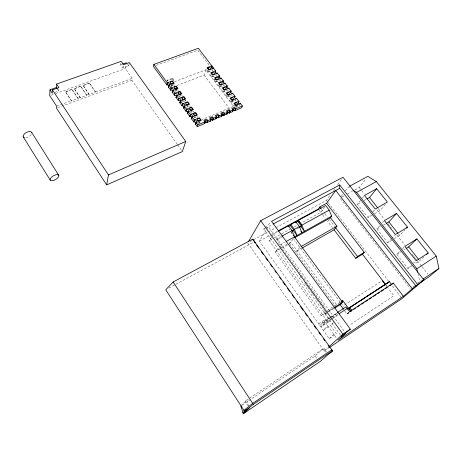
<?xml version="1.0" encoding="UTF-8"?>
<svg xmlns="http://www.w3.org/2000/svg" width="462" height="462" viewBox="0 0 462 462"><rect width="100%" height="100%" fill="white"/><g stroke="black" fill="none" stroke-linecap="round" stroke-linejoin="round"><path stroke-width="0.35" stroke-dasharray="2.31 1.73" d="M54.839 92.394L58.68 91.026L58.801 88.958M65.494 91.898L72.032 89.328L78.026 98.527L71.506 100.93L65.494 91.898L72.032 89.328M71.506 100.93L65.512 91.672M74.278 88.739L80.735 86.198L86.735 95.328L80.296 97.696L74.278 88.739L80.735 86.198M80.296 97.696L74.295 88.513M83.108 85.562L89.484 83.056L95.49 92.105L89.131 94.444L83.108 85.562L89.484 83.056M89.131 94.444L83.131 85.337M129.21 63.259L128.719 66.002L122.95 68.058L120.622 64.772L121.188 61.336M122.95 68.058L123.418 65.321M177.396 144.49L131.918 80.336L132.294 78.361L125.358 68.59L126.27 63.381M167.094 80.203L166.874 81.058L172.245 79.019L172.47 78.165L167.094 80.203L167.902 81.312M171.385 86.527L171.743 85.21M185.493 99.63L185.112 100.883L182.554 101.911M176.986 85.551L204.106 75.069L205.804 69.808L233.454 106.329L202.079 119.554M206.341 69.606L208.148 71.985L208.57 70.709M210.118 74.584L211.931 76.987L212.364 75.716M219.398 79.886A1.328 0.999 20.9 0 0 220.362 79.868L220.547 80.111L215.742 82.011L213.912 79.597L214.351 78.338M199.035 123.51L199.468 122.257M215.742 82.011L216.181 80.752M217.735 84.638L219.571 87.064L220.022 85.817M229.325 99.948L231.196 102.42L231.676 101.19M333.466 322.638L330.463 325.537L336.48 333.876L329.296 338.658L259.401 241.072L266.401 229.654M266.77 229.054L268.243 226.651L344.889 332.138M331.901 318.428L325.404 322.643L320.98 326.929L328.118 322.285L269.202 240.644L271.523 237.006M271.91 236.4L273.458 233.98L277.829 231.595M281.323 236.492L277.009 238.871L276.137 240.2L281.676 237.145M334.996 306.883L321.154 315.748L275.127 251.871L276.178 250.312L281.046 247.586M281.797 248.129L289.674 243.711L292.937 239.045M276.016 227.668L326.484 200.381L330.619 194.594M333.512 190.546L335.164 188.23M337.647 184.76L341.776 178.973M324.567 207.097L320.772 212.358L301.276 223.048M296.05 252.431L300.97 245.715M341.204 196.396L342.862 194.173M345.339 190.829L348.233 186.937L350.623 188.496M328.863 219.924L327.702 221.46L332.369 227.599M354.903 189.922L359.257 187.549L365.725 179.146M372.158 215.153L367.971 217.573L357.507 204.233L360.562 200.393M362.312 198.198L363.623 196.552M367.971 217.573L370.691 214.362M372.961 211.688L374.78 209.552M374.555 213.767L379.943 210.66L385.522 204.204M391.834 240.13L387.658 242.677L376.911 228.973L380.197 225.317M382.542 222.701L383.945 221.136M387.658 242.677L391.071 239.125M391.557 238.617L394.97 235.06M321.154 315.748L324.798 311.994L333.911 306.173M394.213 238.669L399.578 235.389L405.047 229.758M329.556 317.579L324.237 321.015L319.825 325.323L326.969 320.692L328.956 318.716L325.548 313.998L326.559 312.965M340.482 335.1L263.785 229.042L264.755 228.078M265.234 227.593L271.044 221.777M240.8 406.046L246.789 400.08L323.954 348.279L326.432 351.773M412.012 265.748L407.865 268.439L396.818 254.354L399.832 251.38M402.35 248.908L404.36 246.922M328.118 322.285L331.629 319.225M324.237 321.015L327.691 325.941L323.325 330.209L330.463 325.537M344.704 310.926L347.02 314.073L349.59 311.631M329.296 338.658L333.83 334.459M407.865 268.439L410.995 265.558M413.606 263.161L415.171 261.723M241.99 405.238L314.818 356.237L322.424 349.307L326.097 352.252M423.966 256.878L419.71 260.753L414.379 264.212M247.626 243.012L324.209 351.005L328.488 347.153M412.814 287.243L414.402 285.88M417.573 283.16L422.014 279.787M324.209 351.005L328.996 347.776M350.929 324.255L393.855 295.726L388.276 288.438M348.134 313.011L348.55 312.745M347.378 313.733L350.675 311.579M347.02 314.073L349.763 312.277M332.49 318.047L338.392 314.212M318.676 323.723L325.82 319.103M330.145 317.198L336.642 312.993M344.444 304.955L381.67 280.971M332.213 318.849L338.634 314.714M327.904 311.59L333.76 307.842M325.548 313.998L327.974 312.439M328.58 312.052L334.038 308.552M331.052 317.25L322.164 323.094L323.325 324.705L330.457 319.975L329.296 318.376L328.956 318.716L330.711 317.59M331.635 316.874L337.479 313.126M331.294 317.215L337.133 313.473M334.517 305.78L339.374 302.674M338.958 303.101L341.158 301.692M396.818 254.354L400.976 251.738M403.95 249.873L405.139 249.128M376.911 228.973L380.497 226.848M383.483 225.081L385.874 223.66M297.182 250.889L301.559 248.389M275.127 251.871L281.191 248.469M357.507 204.233L361.111 202.217M364.108 200.537L366.51 199.197M281.653 247.245L288.34 243.503M288.946 243.162L290.771 242.14L336.931 305.145M280.307 244.762L285.227 242.019M296.575 228.933L298.44 227.91L299.226 228.967M269.202 240.644L273.602 238.225M274.232 237.884L281.15 234.09M281.78 233.743L289.957 229.256M294.358 226.842L296.875 225.462M259.401 241.072L271.431 234.534M272.066 234.194L277.76 231.098M341.834 197.049L344.323 195.692M347.436 193.994L352.414 191.28M168.913 288.08L175.237 284.656M175.866 284.309L253.638 242.192M250.15 241.649L267.81 232.097M268.445 231.757L275.381 228.009M263.785 229.042L264.899 228.447M265.459 228.147L272.661 224.284M198.117 123.25L200.681 122.164M235.718 107.34L239.922 105.561L239.732 105.319M194.19 117.862L196.754 116.794M231.196 102.42L236.001 100.41L235.811 100.167A1.34 1.028 22.5 0 1 235.51 100.248M190.286 112.514L192.85 111.457M186.411 107.196L188.97 106.156M219.571 87.064L224.376 85.141L224.191 84.898A1.334 1.005 21.3 0 1 223.562 84.979M178.719 96.656L181.283 95.64M213.912 79.597L215.113 79.129M174.913 91.436L177.472 90.436M211.931 76.987L216.742 75.11L216.562 74.867A1.322 0.993 20.5 0 1 215.927 74.948M171.125 86.244L173.689 85.256M208.148 71.985L212.959 70.137L212.774 69.895A1.322 0.988 20.2 0 1 211.81 69.906M174.451 81.803L205.804 69.808M57.854 107.669L131.918 80.336M56.612 106.185L71.523 100.704M78.049 98.308L80.319 97.47M86.758 95.103L89.154 94.225M95.513 91.886L132.294 78.361M156.098 65.413L197.8 50.219L209.858 66.066M51.091 95.207L55.14 93.751M55.815 93.515L125.358 68.59M120.622 64.772L121.904 64.322M314.818 356.237L317.879 358.703M378.205 208.466L379.943 210.66M398.238 233.703L399.578 235.389M359.257 187.549L361.053 189.813M361.498 190.379L364.189 193.774M376.744 209.609L384.367 219.231M387.953 223.752L391.539 228.28M396.916 235.066L404.983 245.247M412.162 254.302L413.502 255.994M413.952 256.56L415.298 258.258M415.748 258.824L417.088 260.522M417.538 261.088L421.575 266.181M422.02 266.747L427.852 274.099M386.238 285.308L387.012 286.29M340.407 198.637L410.256 288.49M326.484 200.381L327.801 202.096M328.239 202.668L388.386 280.89M392.342 286.024L401.559 298.019M385.695 285.071L386.555 286.197M321.442 209.171L324.457 213.126M324.89 213.698L327.506 217.123M329.25 219.41L335.233 227.258M228.043 89.957L228.228 90.2L223.423 92.152L221.575 89.715M319.109 210.17L322.072 214.062M322.505 214.634L325.104 218.047M225.439 94.814L227.298 97.268L232.103 95.293L231.918 95.045A1.34 1.016 22.1 0 1 231.618 95.126M233.235 105.111L233.991 106.104M204.106 75.069L229.273 108.466M293.295 238.531L340.298 302.448M291.1 231.953L292.279 233.558M290.904 232.063L292.873 234.736M341.17 303.245L344.017 307.12M172.47 78.165L174.087 80.371L173.862 81.225L172.245 79.019M173.724 84.315L174.578 85.482M177.558 89.553L178.407 90.714M181.387 94.785L182.236 95.952M185.216 100.023L186.071 101.184M189.472 105.838L190.327 106.999M193.307 111.076L194.155 112.237M197.135 116.309L197.99 117.469M289.674 243.711L335.597 306.497M280.116 245.686L325.363 308.09M300.052 276.363L301.311 278.107M304.677 282.756L305.942 284.5M306.364 285.077L307.623 286.821M308.044 287.404L310.568 290.887M310.99 291.47L312.254 293.214M312.67 293.792L315.2 297.28M315.621 297.857L316.88 299.601M317.302 300.184L321.512 305.994M321.927 306.572L323.192 308.316M323.614 308.899L325.294 311.221M324.798 311.994L325.953 313.582M327.691 325.941L337.572 339.662M127.552 64.368L128.719 66.002M177.818 145.08L181.988 150.964M89.461 83.275L95.49 92.105M80.711 86.423L86.735 95.328M72.014 89.553L78.026 98.527M57.144 88.692L58.68 91.026M248.077 405.832L245.068 401.23L246.789 400.08L248.827 406.982M277.009 238.871L279.695 245.103M417.96 273.666L419.687 281.341M191.661 111.44A1.386 1.086 19 0 1 190.523 111.908M180.22 95.363A1.374 1.063 17.8 0 1 178.609 95.998M199.289 122.372A1.392 1.103 19.8 0 1 197.996 122.569M195.565 116.776A1.392 1.091 19.4 0 1 195.097 117.152M194.773 117.238A1.392 1.091 19.4 0 1 194.427 117.25M176.409 90.154A1.374 1.057 17.4 0 1 175.156 90.847M184.049 100.6A1.38 1.068 18.2 0 1 182.444 101.247M172.626 84.979A1.369 1.051 17.1 0 1 171.021 85.597M187.584 106.347A1.386 1.08 18.6 0 1 186.995 106.583M236.85 106.15A1.351 1.04 22.7 0 1 235.014 106.658M234.494 106.22A1.351 1.04 22.7 0 1 234.378 105.134M232.935 100.987A1.346 1.034 22.3 0 1 231.589 101.657A1.346 1.034 22.3 0 1 230.347 100.497M228.499 96.454A1.34 1.022 21.8 0 1 227.2 96.344A1.34 1.022 21.8 0 1 226.455 95.363M224.879 91.199A1.34 1.016 21.4 0 1 223.325 91.233A1.34 1.016 21.4 0 1 222.603 89.986M221.027 86.123A1.334 1.011 21 0 1 219.479 86.151A1.334 1.011 21 0 1 218.763 84.916M221.333 85.412A1.334 1.011 21 0 1 221.211 85.926M217.383 80.879A1.334 1.005 20.7 0 1 215.973 81.237A1.334 1.005 20.7 0 1 214.922 80.14M213.681 75.629A1.328 0.999 20.3 0 1 211.85 76.086A1.328 0.999 20.3 0 1 211.434 74.428M209.609 71.073A1.328 0.993 19.9 0 1 208.385 71.229A1.328 0.993 19.9 0 1 207.409 70.415M31.214 134.54A4.782 2.42 -28.7 0 1 25.306 137.763"/><path stroke-width="0.69" d="M416.071 286.117L339.686 188.352L339.714 184.95L271.529 221.298L350.34 329.187L341.326 336.261L345.738 333.304L337.988 340.24L403.39 296.257C410.256 290.644 416.603 284.771 423.914 279.891L343.018 177.235L260.683 220.686L248.348 241.77M56.37 87.532L49.971 89.795L49.74 95.692L56.612 106.185L56.508 108.166L106.682 184.887L182.403 151.553L185.73 141.464L129.337 62.578L123.533 64.634L121.188 61.336L56.549 84.072L56.37 87.532L57.144 88.692M56.549 84.072L58.876 87.578L52.437 89.865L52.281 93.312L49.971 89.795M106.682 184.887L108.472 174.948L52.437 89.865M232.6 110.632A1.19 0.918 22.7 0 1 234.581 110.788L241.62 107.796L242.377 105.971L240.488 103.488A1.351 1.034 23 0 1 238.663 102.945A1.351 1.034 23 0 1 238.975 101.507L236.55 98.325A1.346 1.028 22.5 0 1 234.731 97.782A1.346 1.028 22.5 0 1 235.048 96.356L232.634 93.191A1.346 1.022 22.1 0 1 230.821 92.654A1.346 1.022 22.1 0 1 231.144 91.233L228.748 88.092A1.34 1.016 21.7 0 1 226.94 87.549A1.34 1.016 21.7 0 1 227.264 86.146L224.884 83.021A1.334 1.011 21.3 0 1 223.077 82.479A1.334 1.011 21.3 0 1 223.406 81.087L221.038 77.98A1.334 0.999 20.9 0 1 219.236 77.437A1.334 0.999 20.9 0 1 219.571 76.057L217.215 72.967A1.328 0.993 20.6 0 1 215.419 72.424A1.328 0.993 20.6 0 1 215.76 71.056L198.383 48.262L153.852 64.426L153.407 66.395L166.938 84.996A1.374 1.057 16.8 0 1 168.803 85.551M166.759 84.748L167.261 82.819L172.395 80.862L174.209 83.339L169.069 85.308L168.566 87.231M166.938 84.996L167.44 83.068L153.852 64.426M172.586 90.737A1.38 1.063 17.1 0 0 170.715 90.188L168.387 86.983L168.89 85.06A1.38 1.057 16.8 0 0 169.311 83.628A1.38 1.057 16.8 0 0 167.44 83.068M170.536 89.934L171.05 88.023L176.189 86.036L178.009 88.525L172.875 90.523L172.349 92.435M170.715 90.188L171.229 88.271L168.89 85.06M176.571 96.801A1.38 1.068 17.5 0 0 176.022 95.611A1.38 1.068 17.5 0 0 174.515 95.409L172.17 92.181L172.69 90.275A1.386 1.063 17.2 0 0 173.106 88.831A1.386 1.063 17.2 0 0 171.229 88.271M174.336 95.155L174.861 93.255L180.001 91.245L181.837 93.751L176.698 95.773L176.161 97.667M174.515 95.409L175.046 93.509L172.69 90.275M180.428 101.779A1.386 1.074 17.9 0 0 178.338 100.658L175.976 97.418L176.513 95.524A1.386 1.068 17.5 0 0 176.923 94.063A1.386 1.068 17.5 0 0 175.046 93.509M178.153 100.41L178.702 98.522L183.836 96.483L185.684 99.001L180.544 101.057L179.995 102.934M178.338 100.658L178.881 98.776L176.513 95.524M184.28 107.069A1.386 1.086 18.2 0 0 182.184 105.948L179.81 102.685L180.359 100.803A1.392 1.08 17.9 0 0 180.769 99.33A1.392 1.08 17.9 0 0 178.881 98.776M181.999 105.694L182.559 103.817L187.699 101.75L189.553 104.285L184.419 106.37L183.847 108.235M182.184 105.948L182.744 104.077L180.359 100.803M188.155 112.393A1.392 1.091 18.6 0 0 186.053 111.267L183.662 107.981L184.228 106.116A1.392 1.086 18.3 0 0 184.633 104.631A1.392 1.086 18.3 0 0 182.744 104.077M185.868 111.007L186.446 109.153L191.58 107.057L193.451 109.604L188.311 111.717L187.728 113.571M186.053 111.267L186.631 109.407L184.228 106.116M191.99 117.452A1.398 1.097 19.1 0 0 189.946 116.615L187.543 113.311L188.126 111.457A1.398 1.091 18.7 0 0 188.525 109.962A1.398 1.091 18.7 0 0 186.631 109.407M189.761 116.36L190.35 114.512L195.49 112.387L197.372 114.957L192.232 117.094L191.632 118.936M189.946 116.615L190.54 114.772L188.126 111.457M195.842 123.695A1.398 1.109 19.5 0 0 195.524 122.303A1.398 1.109 19.5 0 0 193.861 122.003L191.441 118.676L192.042 116.834A1.398 1.103 19.1 0 0 192.435 115.327A1.398 1.103 19.1 0 0 190.54 114.772M211.365 67.123L211.787 65.847L206.964 67.683L208.778 70.074L213.6 68.22M211.33 68.001L211.971 66.083A1.328 0.988 20.2 0 0 211.625 67.44A1.328 0.988 20.2 0 0 213.421 67.983M193.676 121.743L194.283 119.912L199.422 117.758L201.311 120.339L196.177 122.511L195.559 124.33M193.861 122.003L194.473 120.172L192.042 116.834M242.377 105.971L235.32 108.968A1.19 0.918 22.7 0 0 233.714 108.489A1.19 0.918 22.7 0 0 233.431 109.771L229.839 111.296A1.195 0.93 22.3 0 0 228.222 110.816A1.195 0.93 22.3 0 0 227.933 112.104L224.313 113.64A1.201 0.936 21.9 0 0 222.684 113.161A1.201 0.936 21.9 0 0 222.384 114.455L218.728 116.008A1.207 0.947 21.5 0 0 217.094 115.529A1.207 0.947 21.5 0 0 216.788 116.834L213.097 118.399A1.213 0.953 21 0 0 211.452 117.914A1.213 0.953 21 0 0 211.134 119.231L207.409 120.807A1.219 0.964 20.6 0 0 205.757 120.328A1.219 0.964 20.6 0 0 205.434 121.65L204.787 123.47L197.262 126.669L195.368 124.076L195.986 122.251A1.403 1.109 19.5 0 0 196.373 120.726A1.403 1.109 19.5 0 0 194.473 120.172M215.107 72.961L215.76 71.056M197.262 126.669L197.886 124.85L205.434 121.65M219.571 76.057L218.901 77.951L219.386 75.814L214.564 77.703L216.401 80.122L221.223 78.217M204.36 123.649L205.007 121.829L203.869 120.276L206.693 119.081L207.836 120.628L207.178 122.447M204.88 122.286A1.219 0.959 20.5 0 1 206.757 122.626L207.409 120.807M222.95 82.34L223.406 81.087M210.048 121.229L210.712 119.41L209.575 117.868L212.376 116.684L213.513 118.22L212.843 120.039M206.757 122.626L210.47 121.05L211.134 119.231M210.383 120.062A1.213 0.953 21 0 1 212.422 120.218L213.097 118.399M226.565 88.017L227.264 86.146M215.685 118.826L216.372 117.007L215.228 115.477L218.006 114.305L219.144 115.829L218.457 117.654M212.422 120.218L216.101 118.653L216.788 116.834M216.412 117.348A1.207 0.941 21.5 0 1 218.041 117.827L218.728 116.008M221.275 116.453L221.974 114.634L220.836 113.109L223.585 111.943L224.723 113.467L224.012 115.286M230.665 92.475L231.144 91.233M218.041 117.827L221.685 116.28L222.384 114.455M221.985 114.98A1.201 0.936 21.9 0 1 223.602 115.46L224.313 113.64M226.807 114.097L227.523 112.278L226.386 110.759L229.112 109.61L230.249 111.123L229.527 112.942M223.602 115.46L227.217 113.923L227.933 112.104M234.373 97.338L234.858 96.108L230.041 98.1L231.918 100.577L236.74 98.573M234.563 97.586L235.048 96.356M227.506 112.636A1.195 0.924 22.3 0 1 229.117 113.115L229.839 111.296M232.294 111.764L233.027 109.944L231.889 108.437L234.592 107.294L235.724 108.795L234.985 110.614M229.117 113.115L232.698 111.59L233.431 109.771M234.581 110.788L235.32 108.968M238.04 103.09L238.785 101.259L233.968 103.28L235.857 105.769L240.673 103.736M238.23 103.338L238.975 101.507M288.49 226.328L290.275 225.358L290.841 224.509L295.819 221.795L299.364 226.559L301.986 232.686L300.802 231.092M292.284 231.3L293.474 230.642L294.386 229.302L299.364 226.559M295.241 222.649L295.819 221.795M299.058 227.564L300.918 226.542L301.848 225.19L329.187 210.141L331.704 216.118L330.486 217.775L294.554 237.826M329.187 210.141L325.71 205.509L298.337 220.426L297.759 221.281L295.871 222.303M412.214 288.71L335.747 190.46L326.588 203.28L319.768 206.976L318.278 209.078L278.395 230.752M302.183 248.03L334.072 229.833L336.954 226.178L330.486 217.775M367.111 198.856L369.513 197.517L376.674 188.698L387.381 202.056L375.231 209.015L364.495 195.455L376.674 188.698M334.072 229.833L355.763 258.345L357.49 256.445L364.252 252.339L326.588 203.28M386.469 223.308L388.86 221.893L396.535 213.473L407.536 227.2L406.543 228.222M355.763 258.345L362.497 254.244L364.252 252.339M243.335 413.738L320.518 361.203L328.291 354.389L332.536 351.501L332.438 350.687L252.766 239.108L173.146 281.982L165.748 289.79L244.542 411.278L249.451 407.946L243.335 413.738L240.8 406.046M341.99 301.461L342.804 300.635L350.479 311.042M334.644 308.16L340.101 304.66L342.544 302.212L294.444 236.879M406.323 248.383L408.703 246.887L416.909 238.894L428.222 253.003L426.622 254.452M348.55 308.425L389.322 281.595L391.62 284.58L389.818 285.759M242.729 412.803L246.286 409.407M389.322 281.595L386.313 283.887M392.03 284.211L393.249 283.096L403.39 296.257M329.019 346.673L342.925 334.153L350.34 329.187M423.914 279.891L401.998 298.585L329.591 347.378M349.497 186.25L367.879 176.345L376.305 181.595L436.243 256.092L438.9 268.497L429.643 276.363L420.761 282.311M243.913 410.308L252.685 403.395L331.808 349.798L331.918 350.629M244.542 411.278L253.326 404.371L332.438 350.687M423.18 279.008L438.9 268.497M417.648 272.268L416.863 268.78L436.243 256.092M393.249 283.096L349.59 311.631L346.09 306.878L337.231 312.607M350.843 311.244L351.986 310.493L349.665 307.351M353.788 309.315L355.59 308.137M357.392 306.959L359.794 305.388M361.596 304.21L363.998 302.639M365.8 301.461L367.602 300.283M369.404 299.11L371.806 297.54M373.608 296.361L376.01 294.791M377.812 293.613L379.608 292.434M381.41 291.256L383.812 289.686M385.614 288.507L387.416 287.329M388.502 282.357L348.908 308.085L351.224 311.221M347.453 309.142L353.944 304.92M355.145 304.14L357.542 302.587M359.338 301.415L361.74 299.855M362.936 299.081L365.332 297.522M367.134 296.35L373.129 292.458M374.925 291.285L384.517 285.054M338.987 313.825L347.251 308.46M428.222 253.003L416.21 260.764L404.862 246.431L416.909 238.894M334.344 307.467L342.544 302.212M341.707 301.339L342.804 300.635M407.536 227.2L395.455 234.552L384.413 220.611L396.535 213.473M301.039 246.61L336.954 226.178M286.457 241.337L331.704 216.118M281.941 236.151L292.007 230.613L294.64 236.775L293.462 235.164M292.03 231.127L293.809 230.145L290.275 225.358M299.399 227.061L301.259 226.039L297.759 221.281L298.308 220.443L301.848 225.19L304.464 231.306L300.918 226.542M353.014 190.055L356.6 192.394L376.305 181.595M278.459 231.254L288.461 225.803L292.007 230.613M273.29 223.949L339.686 188.352M108.472 174.948L185.73 141.464M205.001 122.58L206.323 122.02M210.291 120.334L212.272 119.491M216.239 117.804L217.562 117.244M221.529 115.558L223.51 114.715M226.819 113.311L228.8 112.468M232.825 93.44L228.003 95.42L226.137 92.954L230.96 90.991M228.933 88.334L224.11 90.286L222.257 87.844L227.079 85.903M225.069 83.264L220.247 85.187L218.399 82.756L223.221 80.844M217.4 73.204L212.578 75.081L210.753 72.678L215.575 70.813M122.54 64.097L126.386 62.734M369.513 197.517L377.772 207.917M388.86 221.893L397.788 233.143M408.703 246.887L418.832 259.644M356.6 192.394L416.863 268.78M339.714 184.95L417.44 284.228M382.265 280.59L384.84 283.951M362.497 254.244L385.418 284.257M319.768 206.976L321.026 208.622M335.66 227.818L357.49 256.445M298.337 220.426L301.848 225.19M290.841 224.509L294.386 229.302L297.014 235.453L293.474 230.642M340.101 304.66L343.555 309.349M195.986 122.251L197.886 124.85M260.683 220.686L342.925 334.153M254.267 241.845L255.007 242.885M256.629 245.16L258.72 248.088M261.232 251.605L263.323 254.539M265.835 258.05L267.504 260.395M270.432 264.495L272.106 266.84M275.034 270.94L276.288 272.701M279.637 277.391L280.89 279.146M282.981 282.074L285.071 285.008M287.583 288.519L289.674 291.453M292.18 294.964L294.277 297.898M296.783 301.409L298.458 303.753M300.548 306.687L303.06 310.198M305.151 313.132L307.242 316.06M309.748 319.577L311.838 322.505M314.351 326.022L316.025 328.367M318.953 332.467L320.622 334.811M323.55 338.912L324.809 340.667M328.153 345.357L329.406 347.112M253.326 404.371L173.146 281.982M31.659 132.369L58.738 175.294A4.891 2.16 -30 0 1 53.176 180.567A4.891 2.16 -30 0 1 51.501 177.217A4.891 2.16 -30 0 1 58.738 175.294M23.256 136.937L50.219 180.111M252.766 239.108L253.667 240.754M253.892 240.69L255.082 242.862M227.217 113.923A1.195 0.924 22.3 0 1 227.079 113.681M227.027 113.178A1.195 0.924 22.3 0 1 227.119 112.959M221.685 116.28A1.201 0.936 21.9 0 1 221.546 116.031M221.5 115.529A1.201 0.936 21.9 0 1 221.593 115.304M210.47 121.05A1.213 0.953 21 0 1 210.331 120.801M216.101 118.653A1.207 0.941 21.5 0 1 215.962 118.405M216.014 117.671A1.207 0.941 21.5 0 1 216.181 117.487M204.787 123.47A1.219 0.959 20.5 0 1 204.649 123.221M232.698 111.59A1.19 0.918 22.7 0 1 232.559 111.348M190.026 109.685A1.386 1.086 19 0 1 191.355 110.077M187.815 113.155A1.392 1.091 18.6 0 1 187.543 113.311M178.17 93.971A1.374 1.063 17.8 0 1 180.036 94.525M176.247 97.268A1.38 1.068 17.5 0 1 175.976 97.418M197.517 120.466A1.392 1.103 19.8 0 1 199.168 120.767M195.64 123.914A1.398 1.109 19.5 0 1 195.368 124.076M193.919 115.015A1.392 1.091 19.4 0 1 195.484 115.656M191.915 118.301A1.398 1.097 19.1 0 1 191.441 118.676M174.37 88.768A1.374 1.057 17.4 0 1 176.23 89.322M172.644 91.828A1.38 1.063 17.1 0 1 172.17 92.181M182.311 99.122A1.38 1.068 18.2 0 1 183.633 99.515M180.082 102.529A1.386 1.074 17.9 0 1 179.81 102.685M180.399 102.062A1.386 1.074 17.9 0 1 180.284 102.316M170.593 83.599A1.369 1.051 17.1 0 1 172.222 83.911M168.861 86.625A1.374 1.057 16.8 0 1 168.387 86.983M185.834 104.47A1.386 1.08 18.6 0 1 187.711 105.024M184.136 107.611A1.386 1.086 18.2 0 1 183.662 107.981M235.447 104.683A1.351 1.04 22.7 0 1 236.4 105.076M231.202 99.538A1.346 1.034 22.3 0 1 232.484 99.919M227.009 94.491A1.34 1.022 21.8 0 1 228.823 95.033M223.446 89.316A1.34 1.016 21.4 0 1 224.954 89.94M219.306 84.332A1.334 1.011 21 0 1 221.107 84.869M215.783 79.216A1.334 1.005 20.7 0 1 217.059 79.603M212.318 74.209A1.328 0.999 20.3 0 1 213.259 74.596M208.212 69.236A1.328 0.993 19.9 0 1 209.477 69.618M24.399 137.688A4.782 2.42 -28.7 0 1 25.774 132.819A4.782 2.42 -28.7 0 1 31.797 132.998M189.899 109.402A1.392 1.086 19 0 0 192.256 109.586A1.392 1.086 19 0 0 190.962 107.813A1.392 1.086 19 0 0 189.899 109.402M178.303 93.526A1.38 1.063 17.8 0 0 180.648 93.722A1.38 1.063 17.8 0 0 179.377 91.984A1.38 1.063 17.8 0 0 178.303 93.526M197.753 120.149A1.398 1.103 19.9 0 0 200.115 120.328A1.398 1.103 19.9 0 0 198.804 118.532A1.398 1.103 19.9 0 0 197.753 120.149M193.815 114.761A1.398 1.097 19.4 0 0 196.177 114.94A1.398 1.097 19.4 0 0 194.872 113.155A1.398 1.097 19.4 0 0 193.815 114.761M174.486 88.3A1.38 1.057 17.5 0 0 176.825 88.496A1.38 1.057 17.5 0 0 175.56 86.769A1.38 1.057 17.5 0 0 174.486 88.3M182.143 98.787A1.386 1.074 18.2 0 0 184.494 98.978A1.386 1.074 18.2 0 0 183.212 97.228A1.386 1.074 18.2 0 0 182.143 98.787M170.686 83.102A1.374 1.051 17.1 0 0 173.025 83.304A1.374 1.051 17.1 0 0 171.766 81.589A1.374 1.051 17.1 0 0 170.686 83.102M186.013 104.077A1.386 1.08 18.6 0 0 188.363 104.262A1.386 1.08 18.6 0 0 187.075 102.506A1.386 1.08 18.6 0 0 186.013 104.077M235.233 104.389A1.351 1.04 22.7 0 0 237.491 104.574A1.351 1.04 22.7 0 0 236.18 102.853A1.351 1.04 22.7 0 0 235.233 104.389M231.3 99.209A1.351 1.034 22.3 0 0 233.558 99.394A1.351 1.034 22.3 0 0 232.253 97.684A1.351 1.034 22.3 0 0 231.3 99.209M227.391 94.057A1.346 1.028 21.9 0 0 229.643 94.248A1.346 1.028 21.9 0 0 228.349 92.544A1.346 1.028 21.9 0 0 227.391 94.057M223.504 88.935A1.346 1.022 21.5 0 0 225.756 89.131A1.346 1.022 21.5 0 0 224.468 87.439A1.346 1.022 21.5 0 0 223.504 88.935M219.641 83.847A1.34 1.011 21.1 0 0 221.887 84.044A1.34 1.011 21.1 0 0 220.611 82.363A1.34 1.011 21.1 0 0 219.641 83.847M215.8 78.788A1.334 1.005 20.7 0 0 218.047 78.99A1.334 1.005 20.7 0 0 216.776 77.316A1.334 1.005 20.7 0 0 215.8 78.788M211.983 73.758A1.334 0.999 20.3 0 0 214.224 73.96A1.334 0.999 20.3 0 0 212.959 72.303A1.334 0.999 20.3 0 0 211.983 73.758M208.189 68.757A1.328 0.993 20 0 0 210.429 68.965A1.328 0.993 20 0 0 209.171 67.313A1.328 0.993 20 0 0 208.189 68.757"/></g></svg>
